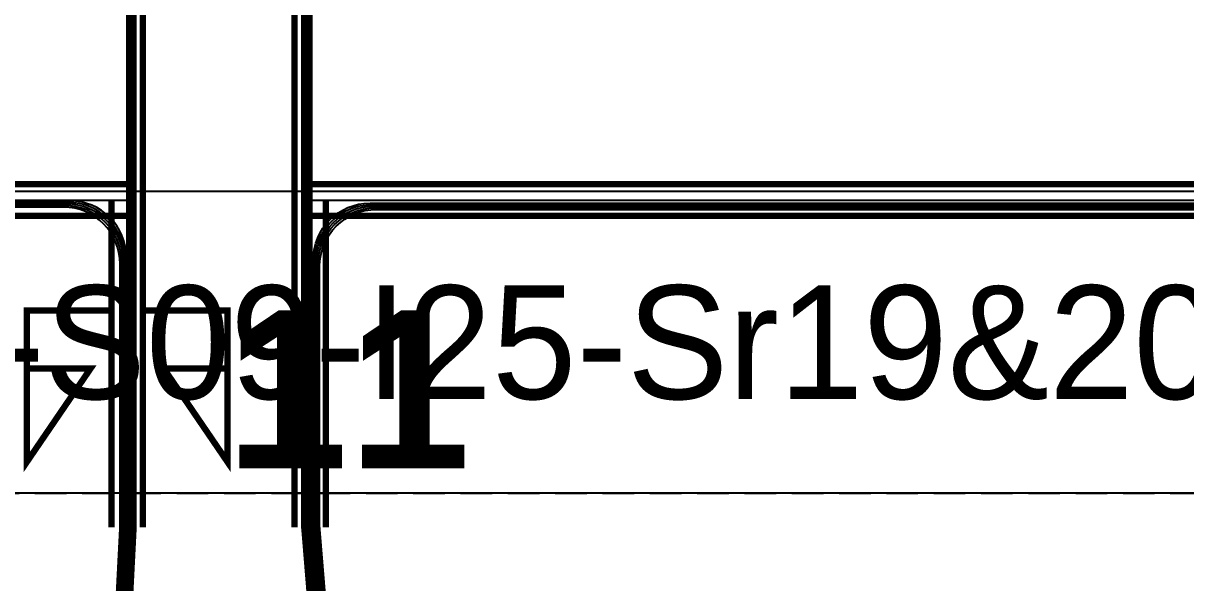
# Model space of a CAD drawing. Header units: metres. Extents: x 530603 to 531186, y 2673567 to 2673789.
# Drawn here: x 530873.58 to 530892.01, y 2673722.87 to 2673731.74 of the extents above; entities that cross this region are included whole.
import ezdxf
from ezdxf.enums import TextEntityAlignment as Align

# ---------------------------------------------------------------- set-up
doc = ezdxf.new("R2010")
doc.units = ezdxf.units.M
doc.linetypes.add('DASHED', pattern=[0.75, 0.5, -0.25])
for name, color, linetype in [('E-Inverter Grouping', 2, 'Continuous'), ('IDT', 7, 'Continuous'), ('LT Cable(AG) INV to LT Panel BL-18', 2, 'Continuous'), ('Messenger Wire Exc Link', 7, 'Continuous'), ('Messenger Wire-Block-18 (Master Path)', 30, 'Continuous'), ('Messenger Wire-Block-18 (MW Path)', 191, 'Continuous'), ('MMS Table Block-18', 8, 'Continuous'), ('Section Marking BL-18', 2, 'Continuous')]:
    doc.layers.add(name, color=color, linetype=linetype)
doc.styles.add('BoldTextStyle', font='arialbd.ttf')
doc.styles.get("Standard").update_dxf_attribs({"font": 'Adani Regular.ttf'})

# ---------------------------------------------------------------- blocks, each defined once
blk = doc.blocks.new('MMS Table (32.292 x 4.788)')
at = {"color": 0}
blk.add_lwpolyline([(0, -0.002), (0, 4.786), (32.292, 4.786), (32.292, -0.002)], close=True, dxfattribs=at)
at = {"color": 7}
blk.add_attdef('ID1', text='', height=1.8, dxfattribs=at).set_placement((16.146, 2.392), align=Align.MIDDLE_CENTER)
blk = doc.blocks.new('IDT')
at = {"layer": 'IDT', "color": 243, "linetype": 'DASHED'}
blk.add_lwpolyline([(45.49999999962691, 32.58580025943296), (45.4999999996269, -4.032314963696315), (-1.30442248516332e-09, -4.032314963696308), (-1.304414354308392e-09, 32.58580025943297)], close=True, dxfattribs=at)

msp = doc.modelspace()

# ---------------------------------------------------------------- linework, layer by layer
at = {"layer": 'E-Inverter Grouping'}
msp.add_lwpolyline([(530926.6032843686, 2673724.289169281), (530861.9192843686, 2673724.289169281), (530861.9192843686, 2673759.07716928), (530894.3112843686, 2673759.07716928), (530894.3112843686, 2673766.57716928), (530926.6032843686, 2673766.57716928)], close=True, dxfattribs=at)
at = {"layer": 'LT Cable(AG) INV to LT Panel BL-18', "color": 5}
for points in [[(530885.9901633112, 2673709.712483018, -0.3249291552831751), (530885.368249313, 2673710.5684434), (530885.368249313, 2673713.708660488, 0.2218784995244559), (530885.0462748102, 2673714.398505778), (530878.4231658136, 2673719.948048446, -0.2218784995264163), (530878.1011913108, 2673720.637893736), (530878.1011913108, 2673722.468864971, 0.0203544588503889), (530878.0982107922, 2673722.542050011), (530878.0032648873, 2673723.705789587, -0.02035445885405265), (530878.0002843686, 2673723.778974627), (530878.0002843686, 2673780.66216928, -0.414213562373095), (530878.9002843687, 2673781.56216928), (530924.0649842185, 2673781.56216928, 0.414213562373095), (530924.9649842185, 2673782.46216928), (530924.9649842185, 2673782.689769275)], [(530885.9901633112, 2673709.74601265, -0.3168358156654172), (530885.393249313, 2673710.5934434), (530885.393249313, 2673713.720328847, 0.2218784995343309), (530885.0712748101, 2673714.410174137), (530878.4481658137, 2673719.959716805, -0.2218784995345846), (530878.1261913108, 2673720.649562095), (530878.1261913108, 2673722.469883116, 0.0203544588503889), (530878.1232107922, 2673722.543068155), (530878.0282648873, 2673723.706807732, -0.02035445885405265), (530878.0252843687, 2673723.779992771), (530878.0252843687, 2673780.637169281, -0.414213562373095), (530878.9252843687, 2673781.53716928), (531021.2409842184, 2673781.53716928, 0.414213562373095), (531022.1409842185, 2673782.43716928), (531022.1409842185, 2673782.689769275)], [(530885.9901633111, 2673709.780374444, -0.3086947199055877), (530885.418249313, 2673710.6184434), (530885.418249313, 2673713.731997206, 0.2218784995244559), (530885.0962748103, 2673714.421842496), (530878.4731658136, 2673719.971385164, -0.2218784995264163), (530878.1511913108, 2673720.661230454), (530878.1511913108, 2673722.470901261, 0.0203544588503889), (530878.1482107922, 2673722.5440863), (530878.0532648873, 2673723.707825877, -0.02035445885405265), (530878.0502843687, 2673723.781010916), (530878.0502843687, 2673780.612169281, -0.414213562373095), (530878.9502843687, 2673781.512169281), (531118.4169842184, 2673781.512169281, 0.414213562373095), (531119.3169842184, 2673782.41216928), (531119.3169842184, 2673782.689769275)], [(530885.9901633112, 2673709.815596629, -0.3004957761593618), (530885.4432493129, 2673710.6434434), (530885.4432493129, 2673713.743665565, 0.2218784995244559), (530885.1212748102, 2673714.433510855), (530878.4981658135, 2673719.983053523, -0.2218784995264163), (530878.1761913107, 2673720.672898813), (530878.1761913107, 2673722.471919406, 0.0203544588503889), (530878.1732107921, 2673722.545104445), (530878.0782648872, 2673723.708844022, -0.02035445885405265), (530878.0752843686, 2673723.782029061), (530878.0752843686, 2673750.58716928, -0.414213562373095), (530878.9752843686, 2673751.48716928), (530891.6729842185, 2673751.48716928, 0.414213562373095), (530892.5729842185, 2673752.38716928), (530892.5729842185, 2673752.689769275)], [(530888.0592512619, 2673709.7684434), (530886.368249313, 2673709.7684434, -0.4142135623503636), (530885.468249313, 2673710.668443399), (530885.468249313, 2673713.755333925, 0.2218784995244559), (530885.1462748102, 2673714.445179215), (530878.5231658135, 2673719.994721883, -0.2218784995264163), (530878.2011913108, 2673720.684567173), (530878.2011913108, 2673722.472937551, 0.02035445883463514), (530878.1982107922, 2673722.54612259), (530878.1032648874, 2673723.709862166, -0.02035445883676898), (530878.1002843687, 2673723.783047205), (530878.1002843686, 2673750.56216928, -0.4142135623743269), (530879.0002843686, 2673751.46216928), (530956.4569842184, 2673751.46216928, 0.414213562373095), (530957.3569842185, 2673752.36216928), (530957.3569842185, 2673752.689769275)], [(530888.0592512619, 2673709.793443399), (530886.393249313, 2673709.793443399, -0.4142135623503636), (530885.493249313, 2673710.693443399), (530885.493249313, 2673713.767002284, 0.2218784995244559), (530885.1712748102, 2673714.456847574), (530878.5481658136, 2673720.006390241, -0.2218784995264163), (530878.2261913108, 2673720.696235531), (530878.2261913108, 2673722.473955695, 0.0203544588503889), (530878.2232107922, 2673722.547140734), (530878.1282648873, 2673723.710880311, -0.02035445885405265), (530878.1252843686, 2673723.78406535), (530878.1252843686, 2673750.53716928, -0.414213562373095), (530879.0252843687, 2673751.43716928), (531021.2409842184, 2673751.43716928, 0.414213562373095), (531022.1409842185, 2673752.33716928), (531022.1409842185, 2673752.689769275)], [(530888.0592512619, 2673709.818443399), (530886.418249313, 2673709.818443399, -0.4142135623503636), (530885.518249313, 2673710.718443399), (530885.518249313, 2673713.778670643, 0.2218784995244559), (530885.1962748102, 2673714.468515933), (530878.5731658136, 2673720.0180586, -0.2218784995264163), (530878.2511913108, 2673720.70790389), (530878.2511913108, 2673722.474973839, 0.02035445886614266), (530878.2482107922, 2673722.548158878), (530878.1532648872, 2673723.711898457, -0.02035445886347436), (530878.1502843685, 2673723.785083496), (530878.1502843687, 2673750.512169281, -0.4142135623718609), (530879.0502843687, 2673751.41216928), (531118.4169842184, 2673751.41216928, 0.414213562373095), (531119.3169842184, 2673752.31216928), (531119.3169842184, 2673752.689769275)], [(530888.0592512619, 2673709.843443399), (530886.443249313, 2673709.843443399, -0.4142135623503636), (530885.543249313, 2673710.743443399), (530885.543249313, 2673713.790339002, 0.2218784995244559), (530885.2212748103, 2673714.480184292), (530878.5981658136, 2673720.02972696, -0.2218784995264163), (530878.2761913108, 2673720.71957225), (530878.2761913108, 2673722.475991984, 0.0203544588503889), (530878.2732107922, 2673722.549177024), (530878.1782648873, 2673723.712916601, -0.02035445885405265), (530878.1752843687, 2673723.78610164), (530878.1752843687, 2673727.987169281, -0.414213562373095), (530879.0752843687, 2673728.887169281), (531021.2409842184, 2673728.887169281, 0.414213562373095), (531022.1409842185, 2673729.78716928), (531022.1409842185, 2673730.189769275)], [(530890.000251262, 2673709.868443399), (530886.468249313, 2673709.868443399, -0.4142135623503636), (530885.5682493129, 2673710.768443399), (530885.5682493129, 2673713.802007361, 0.2218784995244559), (530885.2462748102, 2673714.491852651), (530878.6231658135, 2673720.041395319, -0.2218784995264163), (530878.3011913107, 2673720.731240609), (530878.3011913107, 2673722.477010129, 0.0203544588503889), (530878.2982107921, 2673722.550195169), (530878.2032648872, 2673723.713934746, -0.02035445885405265), (530878.2002843686, 2673723.787119785), (530878.2002843686, 2673727.96216928, -0.414213562373095), (530879.1002843686, 2673728.86216928), (531118.4169842184, 2673728.86216928, 0.414213562373095), (531119.3169842184, 2673729.76216928), (531119.3169842184, 2673730.189769275)], [(530890.000251262, 2673709.893443399), (530886.493249313, 2673709.893443399, -0.4142135623503636), (530885.593249313, 2673710.793443399), (530885.593249313, 2673713.81367572, 0.2218784995145807), (530885.2712748102, 2673714.50352101), (530878.6481658135, 2673720.053063678, -0.2218784995160833), (530878.3261913108, 2673720.742908968), (530878.3261913108, 2673722.478028274, 0.0203544588503889), (530878.3232107922, 2673722.551213313), (530878.2282648872, 2673723.71495289, -0.02035445885405265), (530878.2252843686, 2673723.78813793), (530878.2252843686, 2673727.93716928, -0.414213562373095), (530879.1252843686, 2673728.83716928), (530927.5342843686, 2673728.83716928, -0.414213562373095), (530928.4342843686, 2673727.93716928), (530928.4342843686, 2673699.73716928, 0.414213562373095), (530929.3342843687, 2673698.83716928), (530956.4569842184, 2673698.83716928, 0.414213562373095), (530957.3569842185, 2673699.73716928), (530957.3569842185, 2673700.189769275)], [(530890.000251262, 2673709.918443399), (530886.518249313, 2673709.918443399, -0.4142135623503636), (530885.618249313, 2673710.818443399), (530885.618249313, 2673713.825344079, 0.2218784995244559), (530885.2962748102, 2673714.515189369), (530878.6731658136, 2673720.064732037, -0.2218784995264163), (530878.3511913108, 2673720.754577327), (530878.3511913108, 2673722.479046419, 0.0203544588503889), (530878.3482107922, 2673722.552231458), (530878.2532648873, 2673723.715971035, -0.02035445885405265), (530878.2502843686, 2673723.789156074), (530878.2502843686, 2673727.91216928, -0.414213562373095), (530879.1502843687, 2673728.81216928), (530927.5092843686, 2673728.81216928, -0.414213562373095), (530928.4092843686, 2673727.91216928), (530928.4092843686, 2673699.71216928, 0.414213562373095), (530929.3092843686, 2673698.81216928), (531021.2409842184, 2673698.81216928, 0.414213562373095), (531022.1409842185, 2673699.71216928), (531022.1409842185, 2673700.189769275)], [(530890.000251262, 2673709.943443399), (530886.543249313, 2673709.943443399, -0.4142135623503636), (530885.643249313, 2673710.843443399), (530885.643249313, 2673713.837012438, 0.2218784995244559), (530885.3212748102, 2673714.526857728), (530878.6981658136, 2673720.076400396, -0.2218784995264163), (530878.3761913108, 2673720.766245686), (530878.3761913108, 2673722.480064563, 0.02035445884275706), (530878.3732107922, 2673722.553249603), (530878.2782648873, 2673723.71698918, -0.02035445884618858), (530878.2752843687, 2673723.790174219), (530878.2752843687, 2673727.887169281, -0.414213562373095), (530879.1752843687, 2673728.78716928), (530927.4842843686, 2673728.78716928, -0.414213562373095), (530928.3842843686, 2673727.887169281), (530928.3842843686, 2673699.68716928, 0.414213562373095), (530929.2842843686, 2673698.78716928), (531118.4169842184, 2673698.78716928, 0.414213562373095), (531119.3169842184, 2673699.68716928), (531119.3169842184, 2673700.189769275)]]:
    msp.add_lwpolyline(points, format="xyb", dxfattribs=at)
at = {"layer": 'LT Cable(AG) INV to LT Panel BL-18'}
for points in [[(530884.9683580415, 2673709.302224217), (530884.4953485834, 2673709.302224217, -0.1712007967142932), (530883.9306758407, 2673709.501407056), (530882.6918723787, 2673710.499554058, 0.1712007967131536), (530882.127199636, 2673710.698736897), (530876.1527843691, 2673710.698736897, -0.414213562373095), (530875.252784369, 2673711.598736897), (530875.252784369, 2673722.538106003, -0.01265548488719392), (530875.2539371611, 2673722.583643864), (530875.3116315767, 2673723.722442737, 0.01265548488621255), (530875.3127843688, 2673723.767980597), (530875.3127843688, 2673773.12466928, 0.414213562373095), (530874.4127843687, 2673774.02466928), (530670.1055845184, 2673774.02466928, -0.414213562373095), (530669.2055845184, 2673774.92466928), (530669.2055845184, 2673775.189769275)], [(530884.9683580415, 2673709.327224217), (530884.4953485834, 2673709.327224217, -0.1712007967142932), (530883.9306758407, 2673709.526407056), (530882.6918723787, 2673710.524554058, 0.1712007967131536), (530882.127199636, 2673710.723736897), (530876.1777843691, 2673710.723736897, -0.414213562373095), (530875.2777843691, 2673711.623736897), (530875.2777843691, 2673722.537473128, -0.01265548488719392), (530875.2789371611, 2673722.583010988), (530875.3366315768, 2673723.721809861, 0.01265548488621255), (530875.3377843688, 2673723.767347722), (530875.3377843688, 2673773.14966928, 0.414213562373095), (530874.4377843688, 2673774.04966928), (530767.2815845184, 2673774.04966928, -0.414213562373095), (530766.3815845184, 2673774.94966928), (530766.3815845184, 2673775.189769275)], [(530884.9683580415, 2673709.352224217), (530884.4953485834, 2673709.352224217, -0.1712007967142932), (530883.9306758407, 2673709.551407056), (530882.6918723781, 2673710.549554058, 0.1712007967131536), (530882.1271996354, 2673710.748736897), (530876.202784369, 2673710.748736897, -0.414213562373095), (530875.302784369, 2673711.648736897), (530875.302784369, 2673722.536840252, -0.01265548488719392), (530875.303937161, 2673722.582378113), (530875.3616315767, 2673723.721176986, 0.01265548488621255), (530875.3627843687, 2673723.766714846), (530875.3627843687, 2673773.174669281, 0.414213562373095), (530874.4627843687, 2673774.074669281), (530864.4575845184, 2673774.074669281, -0.414213562373095), (530863.5575845183, 2673774.97466928), (530863.5575845183, 2673775.189769275)], [(530886.959251262, 2673709.227224218), (530884.4953485834, 2673709.227224218, -0.1712007967142932), (530883.9306758407, 2673709.426407056), (530882.6918723787, 2673710.424554058, 0.1712007967131536), (530882.127199636, 2673710.623736897), (530876.077784369, 2673710.623736897, -0.414213562373095), (530875.177784369, 2673711.523736897), (530875.177784369, 2673722.54000463, -0.01265548488719392), (530875.178937161, 2673722.585542491), (530875.2366315767, 2673723.724341364, 0.01265548488621255), (530875.2377843687, 2673723.769879224), (530875.2377843687, 2673750.549669281, 0.414213562373095), (530874.3377843687, 2673751.449669281), (530670.1055845184, 2673751.449669281, -0.414213562373095), (530669.2055845184, 2673752.34966928), (530669.2055845184, 2673752.689769275)], [(530886.959251262, 2673709.252224218), (530884.4953485834, 2673709.252224218, -0.1712007967142932), (530883.9306758407, 2673709.451407056), (530882.6918723787, 2673710.449554058, 0.1712007967131536), (530882.127199636, 2673710.648736897), (530876.102784369, 2673710.648736897, -0.414213562373095), (530875.202784369, 2673711.548736897), (530875.202784369, 2673722.539371755, -0.01265548488719392), (530875.203937161, 2673722.584909615), (530875.2616315767, 2673723.723708488, 0.01265548488621255), (530875.2627843687, 2673723.769246349), (530875.2627843687, 2673750.574669281, 0.414213562373095), (530874.3627843687, 2673751.47466928), (530767.2815845184, 2673751.47466928, -0.414213562373095), (530766.3815845184, 2673752.37466928), (530766.3815845184, 2673752.689769275)], [(530884.9683580415, 2673709.277224218), (530884.4953485834, 2673709.277224218, -0.1712007967142932), (530883.9306758407, 2673709.476407056), (530882.6918723787, 2673710.474554058, 0.1712007967131536), (530882.127199636, 2673710.673736897), (530876.127784369, 2673710.673736897, -0.414213562373095), (530875.227784369, 2673711.573736897), (530875.227784369, 2673722.538738879, -0.01265548488719392), (530875.228937161, 2673722.58427674), (530875.2866315767, 2673723.723075612, 0.01265548488621255), (530875.2877843687, 2673723.768613473), (530875.2877843687, 2673750.59966928, 0.414213562373095), (530874.3877843687, 2673751.49966928), (530832.0655845184, 2673751.49966928, -0.414213562373095), (530831.1655845183, 2673752.39966928), (530831.1655845183, 2673752.689769275)], [(530886.959251262, 2673709.202224218), (530884.4953485834, 2673709.202224218, -0.1712007967142932), (530883.9306758407, 2673709.401407056), (530882.6918723793, 2673710.399554058, 0.1712007967131536), (530882.1271996365, 2673710.598736897), (530876.0527843691, 2673710.598736897, -0.414213562373095), (530875.1527843691, 2673711.498736897), (530875.1527843691, 2673722.540637506, -0.01265548488719392), (530875.1539371611, 2673722.586175366), (530875.2116315768, 2673723.724974239, 0.01265548488621255), (530875.2127843688, 2673723.7705121), (530875.2127843688, 2673728.02466928, 0.414213562373095), (530874.3127843688, 2673728.92466928), (530861.0207843686, 2673728.92466928, 0.414213562373095), (530860.1207843686, 2673728.02466928), (530860.1207843686, 2673722.32466928, -0.414213562373095), (530859.2207843686, 2673721.42466928), (530767.2815845184, 2673721.42466928, -0.414213562373095), (530766.3815845184, 2673722.32466928), (530766.3815845184, 2673722.689769275)], [(530886.959251262, 2673709.177224218), (530884.4953485834, 2673709.177224218, -0.1712007967142932), (530883.9306758407, 2673709.376407057), (530882.6918723793, 2673710.374554058, 0.1712007967131536), (530882.1271996365, 2673710.573736897), (530876.0277843691, 2673710.573736897, -0.414213562373095), (530875.127784369, 2673711.473736897), (530875.127784369, 2673722.541270381, -0.01265548488719392), (530875.1289371611, 2673722.586808242), (530875.1866315767, 2673723.725607115, 0.01265548488621255), (530875.1877843688, 2673723.771144975), (530875.1877843688, 2673727.99966928, 0.414213562373095), (530874.2877843687, 2673728.89966928), (530861.0457843686, 2673728.89966928, 0.414213562373095), (530860.1457843686, 2673727.99966928), (530860.1457843686, 2673722.29966928, -0.414213562373095), (530859.2457843686, 2673721.39966928), (530670.1055845184, 2673721.39966928, -0.414213562373095), (530669.2055845184, 2673722.29966928), (530669.2055845184, 2673722.689769275)], [(530889.1162512619, 2673709.102224218), (530884.4953485834, 2673709.102224218, -0.1712007967142932), (530883.9306758407, 2673709.301407057), (530882.6918723793, 2673710.299554058, 0.1712007967131536), (530882.1271996365, 2673710.498736897), (530875.952784369, 2673710.498736897, -0.414213562373095), (530875.052784369, 2673711.398736897), (530875.052784369, 2673722.543169008, -0.01265548488719392), (530875.053937161, 2673722.588706869), (530875.1116315767, 2673723.727505742, 0.01265548488621255), (530875.1127843687, 2673723.773043602), (530875.1127843687, 2673727.924669281, 0.414213562373095), (530874.2127843687, 2673728.824669281), (530861.1207843687, 2673728.824669281, 0.414213562373095), (530860.2207843687, 2673727.924669281), (530860.2207843687, 2673699.72466928, -0.414213562373095), (530859.3207843687, 2673698.824669281), (530670.1055845184, 2673698.824669281, -0.414213562373095), (530669.2055845184, 2673699.72466928), (530669.2055845184, 2673700.189769275)], [(530889.1162512619, 2673709.127224218), (530884.4953485834, 2673709.127224218, -0.1712007967142932), (530883.9306758407, 2673709.326407057), (530882.6918723793, 2673710.324554058, 0.1712007967131536), (530882.1271996365, 2673710.523736897), (530875.977784369, 2673710.523736897, -0.414213562373095), (530875.077784369, 2673711.423736897), (530875.077784369, 2673722.542536133, -0.01265548488719392), (530875.078937161, 2673722.588073993), (530875.1366315767, 2673723.726872866, 0.01265548488621255), (530875.1377843687, 2673723.772410727), (530875.1377843687, 2673727.949669281, 0.414213562373095), (530874.2377843687, 2673728.84966928), (530861.0957843687, 2673728.84966928, 0.414213562373095), (530860.1957843687, 2673727.949669281), (530860.1957843687, 2673699.74966928, -0.414213562373095), (530859.2957843686, 2673698.84966928), (530767.2815845184, 2673698.84966928, -0.414213562373095), (530766.3815845184, 2673699.74966928), (530766.3815845184, 2673700.189769275)], [(530889.1162512619, 2673709.152224218), (530884.4953485834, 2673709.152224218, -0.1712007967142932), (530883.9306758407, 2673709.351407057), (530882.6918723793, 2673710.349554058, 0.1712007967131536), (530882.1271996365, 2673710.548736897), (530876.002784369, 2673710.548736897, -0.414213562373095), (530875.102784369, 2673711.448736897), (530875.102784369, 2673722.541903257, -0.01265548488719392), (530875.103937161, 2673722.587441118), (530875.1616315767, 2673723.72623999, 0.01265548488621255), (530875.1627843687, 2673723.771777851), (530875.1627843687, 2673727.97466928, 0.414213562373095), (530874.2627843687, 2673728.87466928), (530861.0707843687, 2673728.87466928, 0.414213562373095), (530860.1707843686, 2673727.97466928), (530860.1707843686, 2673699.77466928, -0.414213562373095), (530859.2707843686, 2673698.87466928), (530832.0655845184, 2673698.87466928, -0.414213562373095), (530831.1655845183, 2673699.77466928), (530831.1655845183, 2673700.189769275)]]:
    msp.add_lwpolyline(points, format="xyb", dxfattribs=at)
at = {"layer": 'Messenger Wire Exc Link'}
for points in [[(530875.165284369, 2673722.56310459), (530875.2252843687, 2673723.74741214)], [(530878.2261913108, 2673722.510608906), (530878.1252843686, 2673723.74741214)]]:
    msp.add_lwpolyline(points, dxfattribs=at)
at = {"layer": 'Messenger Wire-Block-18 (Master Path)'}
for points in [[(530878.1252843686, 2673723.74741214), (530878.1252843686, 2673781.43716928)], [(530875.2252843687, 2673723.74741214), (530875.2252843687, 2673773.93716928)], [(530860.1082843686, 2673728.93716928), (530875.2252843687, 2673728.93716928)], [(530878.1252843686, 2673728.93716928), (531120.9552843686, 2673728.93716928)]]:
    msp.add_lwpolyline(points, dxfattribs=at)
at = {"layer": 'Messenger Wire-Block-18 (MW Path)', "const_width": 0.1}
for points in [[(530877.8752843686, 2673723.74741214), (530877.8752843686, 2673781.43716928)], [(530875.4752843687, 2673723.74741214), (530875.4752843687, 2673773.93716928)], [(530860.1082843686, 2673729.18716928), (530875.2252843687, 2673729.18716928)], [(530878.1252843686, 2673729.18716928), (530928.5342843686, 2673729.18716928)], [(530874.9752843687, 2673723.74741214), (530874.9752843687, 2673728.93716928)], [(530878.3752843686, 2673723.74741214), (530878.3752843686, 2673728.93716928)], [(530860.1082843686, 2673728.68716928), (530875.2252843687, 2673728.68716928)], [(530878.1252843686, 2673728.68716928), (531120.9552843686, 2673728.68716928)]]:
    msp.add_lwpolyline(points, dxfattribs=at)
at = {"layer": 'Section Marking BL-18', "color": 94, "lineweight": 35, "true_color": 0x00a500, "const_width": 0.1}
for points in [[(530875.0252843688, 2673727.18716928), (530873.6352843688, 2673727.18716928), (530873.6352843688, 2673724.78716928), (530874.6452843688, 2673726.26716928), (530873.6352843688, 2673726.26716928)], [(530875.4252843687, 2673727.18716928), (530876.8152843687, 2673727.18716928), (530876.8152843687, 2673724.78716928), (530875.8052843687, 2673726.26716928), (530876.8152843687, 2673726.26716928)]]:
    msp.add_lwpolyline(points, dxfattribs=at)

# ---------------------------------------------------------------- block references
at = {"layer": 'IDT', "color": 8, "rotation": 180}
msp.add_blockref('IDT', (530917.0112843678, 2673720.258854317), dxfattribs=at)
at = {"layer": 'MMS Table Block-18'}
msp.add_blockref('MMS Table (32.292 x 4.788)', (530861.9192843686, 2673724.291169281), dxfattribs=at).add_auto_attribs({'ID1': 'B18-R09-S09-I25-Sr19&20'})

# ---------------------------------------------------------------- texts
at = {"layer": 'Section Marking BL-18', "color": 94, "true_color": 0x00a500, "style": 'BoldTextStyle'}
msp.add_text('11', height=2.5, dxfattribs=at).set_placement((530878.7252843687, 2673725.93716928), align=Align.MIDDLE_CENTER)

doc.saveas('drawing.dxf')
